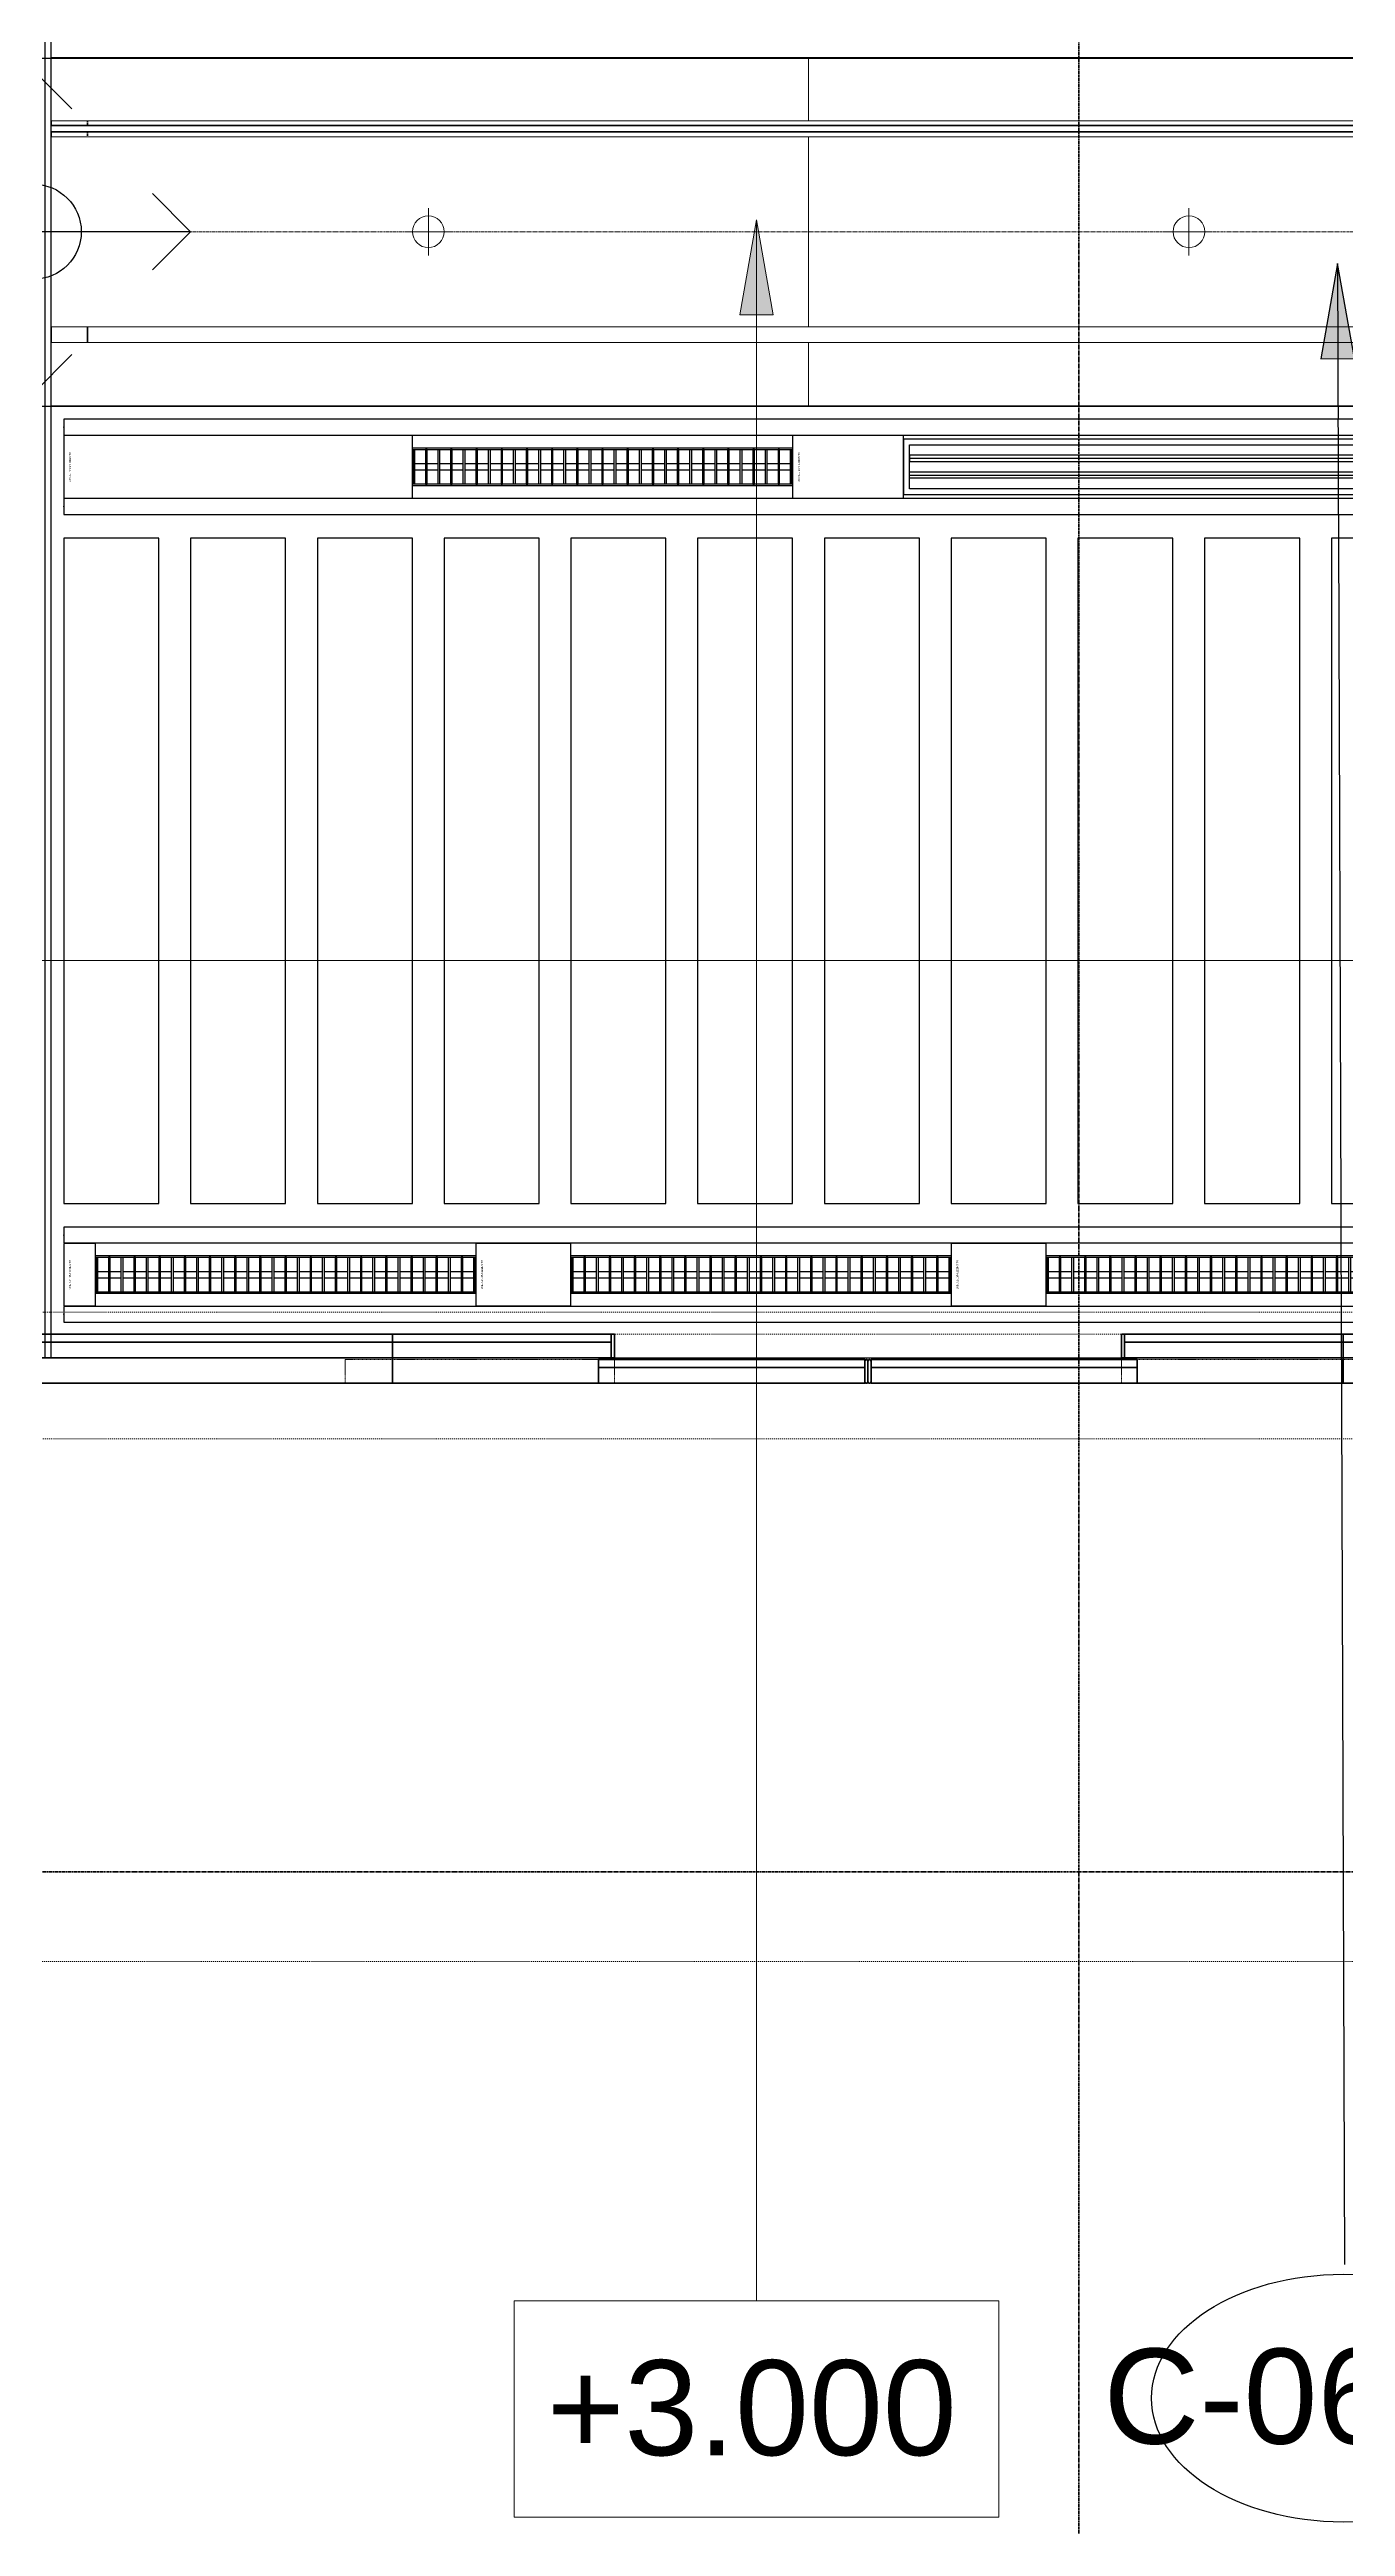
# Model space of a CAD drawing. Header units: millimetres. Extents: x -794868 to -715506, y -16735 to 22434.
# Drawn here: x -784577 to -780488, y -3664 to 4154 of the extents above; entities that cross this region are included whole.
import ezdxf
from ezdxf.enums import TextEntityAlignment as Align
from ezdxf.xclip import XClip

# ---------------------------------------------------------------- set-up
doc = ezdxf.new("R2010")
doc.units = ezdxf.units.MM
doc.header["$XCLIPFRAME"] = 0
for name, pattern in [('- SOM Dash 1_8_', [4.7625, 3.175, -1.5875]), ('DASH', [6.35, 3.175, -3.175]), ('DPA_Grid _ Level 100', [10, 5.5, -1.6, 1.3, -1.6]), ('DPA_Hidden 500', [1.4, 0.8, -0.6])]:
    doc.linetypes.add(name, pattern=pattern)
for name, color, linetype in [('000 - WIPEOUT', 250, 'Continuous'), ('001 - ASCESSORIES', 251, 'Continuous'), ('A04_TUBE SERIES', 2, 'Continuous'), ('A11_ALU.SOLID SHEET', 2, 'Continuous')]:
    doc.layers.add(name, color=color, linetype=linetype)
for name, color, linetype, lineweight in [('A-ANNO-NOTE', 3, 'Continuous', 25), ('A-DETL-GENF', 2, 'Continuous', 9), ('A-GENM', 1, 'Continuous', 9), ('A-GENM-HDLN', 2, 'DPA_Hidden 500', 9), ('A-GLAZ-CURT', 2, 'Continuous', 9), ('E-LITE-EQPM', 2, 'Continuous', 9), ('G-ANNO-SECL', 3, 'Continuous', 9), ('G-ANNO-TEXT', 3, 'Continuous', 9), ('I-WALL-E', 2, 'Continuous', 35), ('Q-SPCQ', 2, 'Continuous', 35), ('Q-SPCQ-HDLN', 2, 'DASH', 9), ('S-GRID', 251, 'Continuous', 9)]:
    doc.layers.add(name, color=color, linetype=linetype, lineweight=lineweight)
doc.styles.add('Arial_2', font='arial.ttf', dxfattribs={"height": 300})

# ---------------------------------------------------------------- blocks, each defined once
blk = doc.blocks.new('DPA_Speciality_PlatformScreenDoor - Length_135300-12767973-4262-01 ENLARGED UPPER PLATFORM LEVEL - REFLECTED CEILING PLAN - SHEET 3')
at = {"layer": 'A-GENM'}
for p, q in [((64462.5, -250), (64660.3, -250)), ((64660.3, -250), (64462.5, -250)), ((64557.5, -250), (64467.5, -250)), ((64467.5, -250), (64557.5, -250)), ((64567.5, -250), (64657.5, -250)), ((64657.5, -250), (64567.5, -250)), ((65462.5, -250), (65264.7, -250)), ((65264.7, -250), (65462.5, -250)), ((65357.5, -250), (65267.5, -250)), ((65267.5, -250), (65357.5, -250)), ((65367.5, -250), (65457.5, -250)), ((65457.5, -250), (65367.5, -250)), ((66015.3, -330), (66139.1, -330)), ((66025.9, -330), (66079, -330)), ((66075.4, -330), (66128.5, -330))]:
    blk.add_line(p, q, dxfattribs=at)
at = {"layer": 'A-GENM-HDLN'}
for p, q in [((64162.5, -175), (63312.5, -175)), ((64162.5, -175), (64162.5, -250)), ((65762.5, -175), (65762.5, -250)), ((65762.5, -175), (66612.5, -175)), ((66612.5, -250), (66612.5, -175)), ((64162.5, -250), (63312.5, -250)), ((65762.5, -250), (66612.5, -250))]:
    blk.add_line(p, q, dxfattribs=at)
at = {"layer": 'Q-SPCQ', "linetype": 'DASH', "lineweight": 9}
blk.add_line((3946, 1650), (73451.3, 1650), dxfattribs=at)
at = {"layer": 'Q-SPCQ'}
for p, q in [((61087.5, -175), (63462.5, -175)), ((63462.5, -175), (63462.5, -330)), ((63462.5, -175), (64162.5, -175)), ((63462.5, -330), (63462.5, -175)), ((63462.5, -200), (63462.5, -175.9)), ((63462.5, -175.9), (63462.5, -200)), ((63462.5, -305), (63462.5, -200)), ((63462.5, -200), (63462.5, -305)), ((64112.5, -175), (64952.5, -175)), ((64952.5, -175), (64112.5, -175)), ((64112.5, -175), (64112.5, -225)), ((64112.5, -225), (64112.5, -175)), ((64952.5, -225), (64112.5, -225)), ((64112.5, -225), (64952.5, -225)), ((64112.5, -250), (64112.5, -225)), ((64112.5, -250), (64112.5, -225)), ((64952.5, -225), (64112.5, -225)), ((64112.5, -225), (64112.5, -250)), ((64112.5, -250), (64112.5, -225)), ((64112.5, -225), (64952.5, -225)), ((64112.5, -225), (64952.5, -225)), ((64952.5, -225), (64112.5, -225)), ((64922.5, -175), (64142.5, -175)), ((64142.5, -175), (64922.5, -175)), ((64142.5, -175), (64922.5, -175)), ((64922.5, -175), (64142.5, -175)), ((64142.5, -225), (64922.5, -225)), ((64922.5, -225), (64142.5, -225)), ((64922.5, -225), (64142.5, -225)), ((64142.5, -225), (64922.5, -225)), ((64162.5, -225), (64902.5, -225)), ((64902.5, -225), (64162.5, -225)), ((64162.5, -225), (64902.5, -225)), ((64902.5, -225), (64162.5, -225)), ((64952.5, -225), (64952.5, -175)), ((64952.5, -225), (64952.5, -175)), ((64952.5, -180), (64952.5, -245)), ((64952.5, -245), (64952.5, -180)), ((64952.5, -225), (64952.5, -250)), ((64952.5, -250), (64952.5, -225)), ((64952.5, -250), (64952.5, -225)), ((64952.5, -225), (64952.5, -250)), ((64962.5, -245), (64962.5, -180)), ((64962.5, -180), (64962.5, -245)), ((64962.5, -180), (64962.5, -245)), ((64962.5, -245), (64962.5, -180)), ((65812.5, -175), (64972.5, -175)), ((64972.5, -175), (65812.5, -175)), ((64972.5, -175), (64972.5, -225)), ((64972.5, -175), (64972.5, -225)), ((64972.5, -245), (64972.5, -180)), ((64972.5, -180), (64972.5, -245)), ((64972.5, -225), (65812.5, -225)), ((65812.5, -225), (64972.5, -225)), ((64972.5, -250), (64972.5, -225)), ((64972.5, -225), (64972.5, -250)), ((65812.5, -225), (64972.5, -225)), ((64972.5, -225), (64972.5, -250)), ((64972.5, -250), (64972.5, -225)), ((64972.5, -225), (65812.5, -225)), ((65812.5, -225), (64972.5, -225)), ((64972.5, -225), (65812.5, -225)), ((65002.5, -175), (65782.5, -175)), ((65782.5, -175), (65002.5, -175)), ((65782.5, -175), (65002.5, -175)), ((65002.5, -175), (65782.5, -175)), ((65782.5, -225), (65002.5, -225)), ((65002.5, -225), (65782.5, -225)), ((65002.5, -225), (65782.5, -225)), ((65782.5, -225), (65002.5, -225)), ((65762.5, -225), (65022.5, -225)), ((65022.5, -225), (65762.5, -225)), ((65762.5, -225), (65022.5, -225)), ((65022.5, -225), (65762.5, -225)), ((65762.5, -175), (66462.5, -175)), ((65812.5, -225), (65812.5, -175)), ((65812.5, -175), (65812.5, -225)), ((65812.5, -225), (65812.5, -250)), ((65812.5, -225), (65812.5, -250)), ((65812.5, -250), (65812.5, -225)), ((65812.5, -225), (65812.5, -250)), ((66462.5, -175), (66462.5, -330)), ((66462.5, -175), (68837.5, -175)), ((66462.5, -330), (66462.5, -175)), ((66462.5, -200), (66462.5, -175.9)), ((66462.5, -175.9), (66462.5, -200)), ((66462.5, -305), (66462.5, -200)), ((66462.5, -200), (66462.5, -305)), ((63462.5, -255), (61087.5, -255)), ((61087.5, -255), (63462.5, -255)), ((63462.5, -305), (61087.5, -305)), ((63462.5, -305), (61087.5, -305)), ((61087.5, -305), (63462.5, -305)), ((63452.5, -305), (63462.5, -305)), ((63462.5, -255), (64152.5, -255)), ((64152.5, -255), (63462.5, -255)), ((63462.5, -255), (63462.5, -305)), ((63462.5, -305), (63462.5, -255)), ((63462.5, -305), (63462.5, -255)), ((63462.5, -255), (63462.5, -305)), ((63462.5, -329.1), (63462.5, -305)), ((63462.5, -305), (63472.5, -305)), ((64152.5, -305), (63462.5, -305)), ((63462.5, -305), (63462.5, -330)), ((63462.5, -330), (63462.5, -305)), ((63462.5, -305), (64152.5, -305)), ((64152.5, -305), (63462.5, -305)), ((63462.5, -305), (63462.5, -329.1)), ((63462.5, -330), (63462.5, -305)), ((63462.5, -305), (63462.5, -330)), ((63472.5, -305), (64152.5, -305)), ((64152.5, -305), (63472.5, -305)), ((63472.5, -305), (64152.5, -305)), ((63512.5, -255), (64102.5, -255)), ((64102.5, -255), (63512.5, -255)), ((63512.5, -305), (64102.5, -305)), ((64102.5, -305), (63512.5, -305)), ((64102.5, -255), (63522.5, -255)), ((63522.5, -255), (64102.5, -255)), ((63522.5, -305), (64102.5, -305)), ((64102.5, -305), (63522.5, -305)), ((63522.5, -305), (64102.5, -305)), ((64102.5, -305), (63522.5, -305)), ((64102.5, -305), (63522.5, -305)), ((63522.5, -305), (64102.5, -305)), ((64952.5, -250), (64112.5, -250)), ((64112.5, -250), (64952.5, -250)), ((64112.5, -250), (64952.5, -250)), ((64952.5, -250), (64112.5, -250)), ((64152.5, -255), (64152.5, -330)), ((64162.5, -255), (64152.5, -255)), ((64152.5, -255), (64162.5, -255)), ((64152.5, -330), (64152.5, -255)), ((64152.5, -305), (64152.5, -255)), ((64152.5, -305), (64152.5, -255)), ((64152.5, -330), (64152.5, -305)), ((64152.5, -330), (64152.5, -305)), ((64152.5, -305), (64152.5, -330)), ((64152.5, -330), (64152.5, -305)), ((64162.5, -250), (64902.5, -250)), ((64902.5, -250), (64162.5, -250)), ((64162.5, -250), (64902.5, -250)), ((64902.5, -250), (64162.5, -250)), ((64162.5, -330), (64162.5, -250)), ((64162.5, -250), (64162.5, -305)), ((64162.5, -330), (64162.5, -255)), ((64162.5, -255), (64162.5, -330)), ((64162.5, -305), (64162.5, -329.1)), ((64972.5, -250), (65812.5, -250)), ((65812.5, -250), (64972.5, -250)), ((64972.5, -250), (65812.5, -250)), ((65812.5, -250), (64972.5, -250)), ((65762.5, -250), (65022.5, -250)), ((65022.5, -250), (65762.5, -250)), ((65762.5, -250), (65022.5, -250)), ((65022.5, -250), (65762.5, -250)), ((65762.5, -305), (65762.5, -250)), ((65762.5, -250), (65762.5, -330)), ((65772.5, -255), (65762.5, -255)), ((65762.5, -255), (65762.5, -330)), ((65762.5, -330), (65762.5, -255)), ((65762.5, -255), (65772.5, -255)), ((65762.5, -329.1), (65762.5, -305)), ((65772.5, -330), (65772.5, -255)), ((65772.5, -255), (65772.5, -330)), ((66462.5, -255), (65772.5, -255)), ((65772.5, -255), (66462.5, -255)), ((65772.5, -255), (65772.5, -305)), ((65772.5, -255), (65772.5, -305)), ((66462.5, -305), (65772.5, -305)), ((65772.5, -305), (66452.5, -305)), ((65772.5, -305), (65772.5, -330)), ((65772.5, -305), (65772.5, -330)), ((65772.5, -305), (66452.5, -305)), ((66452.5, -305), (65772.5, -305)), ((65772.5, -330), (65772.5, -305)), ((65772.5, -305), (65772.5, -330)), ((66462.5, -305), (65772.5, -305)), ((65772.5, -305), (66462.5, -305)), ((65822.5, -255), (66402.5, -255)), ((66402.5, -255), (65822.5, -255)), ((66412.5, -255), (65822.5, -255)), ((65822.5, -255), (66412.5, -255)), ((66402.5, -305), (65822.5, -305)), ((65822.5, -305), (66402.5, -305)), ((66402.5, -305), (65822.5, -305)), ((65822.5, -305), (66402.5, -305)), ((66412.5, -305), (65822.5, -305)), ((65822.5, -305), (66412.5, -305)), ((65822.5, -305), (66402.5, -305)), ((66402.5, -305), (65822.5, -305)), ((66452.5, -305), (66462.5, -305)), ((68837.5, -255), (66462.5, -255)), ((66462.5, -255), (68837.5, -255)), ((66462.5, -255), (66462.5, -305)), ((66462.5, -255), (66462.5, -305)), ((66462.5, -305), (66462.5, -255)), ((66462.5, -255), (66462.5, -305)), ((66462.5, -329.1), (66462.5, -305)), ((68837.5, -305), (66462.5, -305)), ((66462.5, -305), (66472.5, -305)), ((66462.5, -330), (66462.5, -305)), ((66462.5, -305), (66462.5, -330)), ((68837.5, -305), (66462.5, -305)), ((66462.5, -305), (68837.5, -305)), ((66462.5, -305), (66462.5, -329.1)), ((66462.5, -330), (66462.5, -305)), ((66462.5, -305), (66462.5, -330)), ((66472.5, -305), (68827.5, -305)), ((66472.5, -305), (68827.5, -305)), ((68827.5, -305), (66472.5, -305)), ((68787.5, -255), (66512.5, -255)), ((66512.5, -255), (68787.5, -255)), ((68787.5, -305), (66512.5, -305)), ((66512.5, -305), (68787.5, -305)), ((66522.5, -255), (68777.5, -255)), ((68777.5, -255), (66522.5, -255)), ((68777.5, -305), (66522.5, -305)), ((66522.5, -305), (68777.5, -305)), ((68777.5, -305), (66522.5, -305)), ((66522.5, -305), (68777.5, -305)), ((66522.5, -305), (68777.5, -305)), ((68777.5, -305), (66522.5, -305)), ((61087.5, -330), (63462.5, -330)), ((61087.5, -330), (63462.5, -330)), ((63462.5, -330), (63452.5, -330)), ((63462.5, -330), (64162.5, -330)), ((63462.5, -330), (64152.5, -330)), ((63472.5, -330), (63462.5, -330)), ((64152.5, -330), (63472.5, -330)), ((64152.5, -330), (63472.5, -330)), ((63472.5, -330), (64152.5, -330)), ((63522.5, -330), (64102.5, -330)), ((64102.5, -330), (63522.5, -330)), ((63522.5, -330), (64102.5, -330)), ((64102.5, -330), (63522.5, -330)), ((64152.5, -330), (64162.5, -330)), ((64162.5, -330), (64152.5, -330)), ((65762.5, -330), (66462.5, -330)), ((65762.5, -330), (65772.5, -330)), ((65772.5, -330), (65762.5, -330)), ((66452.5, -330), (65772.5, -330)), ((65772.5, -330), (66462.5, -330)), ((65772.5, -330), (66452.5, -330)), ((66452.5, -330), (65772.5, -330)), ((66402.5, -330), (65822.5, -330)), ((65822.5, -330), (66402.5, -330)), ((66402.5, -330), (65822.5, -330)), ((65822.5, -330), (66402.5, -330)), ((66462.5, -330), (66452.5, -330)), ((66462.5, -330), (68837.5, -330)), ((66472.5, -330), (66462.5, -330)), ((66462.5, -330), (68837.5, -330)), ((68827.5, -330), (66472.5, -330)), ((66472.5, -330), (68827.5, -330)), ((68827.5, -330), (66472.5, -330)), ((68777.5, -330), (66522.5, -330)), ((66522.5, -330), (68777.5, -330)), ((68777.5, -330), (66522.5, -330)), ((66522.5, -330), (68777.5, -330))]:
    blk.add_line(p, q, dxfattribs=at)
for centre, start, end in [((64957.5, -180), 0, 180), ((64957.5, -180), 135, 180), ((64957.5, -180), 60, 120), ((64957.5, -180), 360, 30), ((64967.5, -180), 0, 180), ((64967.5, -180), 150, 180), ((64967.5, -180), 60, 120), ((64967.5, -180), 0, 45), ((64957.5, -245), 180, 210), ((64957.5, -245), 180, 0), ((64957.5, -245), 240, 300), ((64957.5, -245), 330, 0), ((64967.5, -245), 180, 210), ((64967.5, -245), 180, 360), ((64967.5, -245), 240, 300), ((64967.5, -245), 330, 360)]:
    blk.add_arc(centre, 5, start, end, dxfattribs=at)
at = {"layer": 'Q-SPCQ-HDLN'}
for p, q in [((73451.3, 0), (3946, 0)), ((73451.3, -330), (3946, -330)), ((73451.3, -400), (3946, -400))]:
    blk.add_line(p, q, dxfattribs=at)
blk = doc.blocks.new('Ceiling Tags - Ceiling Tags-9510765-4262-01 ENLARGED UPPER PLATFORM LEVEL - REFLECTED CEILING PLAN - SHEET 3')
at = {"layer": 'A-ANNO-NOTE'}
blk.add_ellipse((0, 0), major_axis=(6.049, 0), ratio=0.646436, dxfattribs=at)
blk = doc.blocks.new('DPA_AN_Setting out - Center-8732820-4262-01 ENLARGED UPPER PLATFORM LEVEL - REFLECTED CEILING PLAN - SHEET 3')
at = {"layer": 'A-ANNO-NOTE'}
for p, q in [((-1.206, 3.877), (0, 5.083)), ((1.206, 3.877), (0, 5.083)), ((0, 0), (0, 5.083)), ((-3.744, 1.206), (-4.95, 0)), ((3.744, 1.206), (4.95, 0)), ((-3.744, -1.206), (-4.95, 0)), ((-4.95, 0), (0, 0)), ((4.95, 0), (0, 0)), ((3.744, -1.206), (4.95, 0)), ((0, -5.083), (0, 0)), ((-1.206, -3.877), (0, -5.083)), ((1.206, -3.877), (0, -5.083))]:
    blk.add_line(p, q, dxfattribs=at)
blk.add_circle((0, 0), 1.5, dxfattribs=at)
blk = doc.blocks.new('DPA_AN_Section Line - UP-Left-16608795-4262-01 ENLARGED UPPER PLATFORM LEVEL - REFLECTED CEILING PLAN - SHEET 3')
at = {"layer": 'A-ANNO-NOTE', "lineweight": 9}
blk.add_line((7.5, 0), (170, 0), dxfattribs=at)
blk = doc.blocks.new('*U1978')
at = {"layer": 'S-GRID', "linetype": 'DPA_Grid _ Level 100'}
blk.add_line((23665.1, 0), (-49286.1, 0), dxfattribs=at)
blk = doc.blocks.new('System Panel - DPA-AR_Metal Ceiling Rectangular Panel-V16-4262-01 ENLARGED UPPER PLATFORM LEVEL - REFLECTED CEILING PLAN - SHEET 3')
at = {"layer": 'A-GLAZ-CURT'}
for p, q in [((-782182.4, 4129), (-784572.4, 4129)), ((-784572.4, 4129), (-782182.4, 4129)), ((-782182.4, 3929), (-782182.4, 4129)), ((-782182.4, 4129), (-782182.4, 3929)), ((-784572.5, 3929), (-782182.4, 3929)), ((-782182.4, 3929), (-784572.5, 3929))]:
    blk.add_line(p, q, dxfattribs=at)
blk = doc.blocks.new('System Panel - DPA-AR_Metal Ceiling Rectangular Panel-V17-4262-01 ENLARGED UPPER PLATFORM LEVEL - REFLECTED CEILING PLAN - SHEET 3')
at = {"layer": 'A-GLAZ-CURT'}
for p, q in [((-780057.4, 4129), (-782182.4, 4129)), ((-782182.4, 4129), (-782182.4, 3929)), ((-782182.4, 3929), (-782182.4, 4129)), ((-782182.4, 4129), (-780057.4, 4129)), ((-782182.4, 3929), (-780057.4, 3929)), ((-780057.4, 3929), (-782182.4, 3929))]:
    blk.add_line(p, q, dxfattribs=at)
blk = doc.blocks.new('System Panel - DPA-AR_Metal Ceiling Rectangular Panel-V18-4262-01 ENLARGED UPPER PLATFORM LEVEL - REFLECTED CEILING PLAN - SHEET 3')
at = {"layer": 'A-GLAZ-CURT'}
for p, q in [((-782182.4, 3229), (-784572.4, 3229)), ((-784572.4, 3229), (-782182.4, 3229)), ((-782182.4, 3029), (-782182.4, 3229)), ((-782182.4, 3229), (-782182.4, 3029)), ((-784572.4, 3029), (-782182.4, 3029)), ((-782182.4, 3029), (-784572.4, 3029))]:
    blk.add_line(p, q, dxfattribs=at)
blk = doc.blocks.new('System Panel - DPA-AR_Metal Ceiling Rectangular Panel-V19-4262-01 ENLARGED UPPER PLATFORM LEVEL - REFLECTED CEILING PLAN - SHEET 3')
at = {"layer": 'A-GLAZ-CURT'}
for p, q in [((-780057.4, 3229), (-782182.4, 3229)), ((-782182.4, 3229), (-782182.4, 3029)), ((-782182.4, 3029), (-782182.4, 3229)), ((-782182.4, 3229), (-780057.4, 3229)), ((-782182.4, 3029), (-780057.4, 3029)), ((-780057.4, 3029), (-782182.4, 3029))]:
    blk.add_line(p, q, dxfattribs=at)
blk = doc.blocks.new('System Panel - DPA-AR_Metal Ceiling Rectangular Panel-V20-4262-01 ENLARGED UPPER PLATFORM LEVEL - REFLECTED CEILING PLAN - SHEET 3')
at = {"layer": 'A-GLAZ-CURT'}
for p, q in [((-782182.4, 3879), (-784572.4, 3879)), ((-784572.4, 3879), (-782182.4, 3879)), ((-782182.4, 3279), (-782182.4, 3879)), ((-782182.4, 3879), (-782182.4, 3279)), ((-784572.4, 3279), (-782182.4, 3279)), ((-782182.4, 3279), (-784572.4, 3279))]:
    blk.add_line(p, q, dxfattribs=at)
blk = doc.blocks.new('System Panel - DPA-AR_Metal Ceiling Rectangular Panel-V21-4262-01 ENLARGED UPPER PLATFORM LEVEL - REFLECTED CEILING PLAN - SHEET 3')
at = {"layer": 'A-GLAZ-CURT'}
for p, q in [((-780057.4, 3879), (-782182.4, 3879)), ((-782182.4, 3879), (-782182.4, 3279)), ((-782182.4, 3279), (-782182.4, 3879)), ((-782182.4, 3879), (-780057.4, 3879)), ((-782182.4, 3279), (-780057.4, 3279)), ((-780057.4, 3279), (-782182.4, 3279))]:
    blk.add_line(p, q, dxfattribs=at)
blk = doc.blocks.new('*U685')
at = {"layer": 'A-GLAZ-CURT'}
for name in ['System Panel - DPA-AR_Metal Ceiling Rectangular Panel-V16-4262-01 ENLARGED UPPER PLATFORM LEVEL - REFLECTED CEILING PLAN - SHEET 3', 'System Panel - DPA-AR_Metal Ceiling Rectangular Panel-V17-4262-01 ENLARGED UPPER PLATFORM LEVEL - REFLECTED CEILING PLAN - SHEET 3', 'System Panel - DPA-AR_Metal Ceiling Rectangular Panel-V20-4262-01 ENLARGED UPPER PLATFORM LEVEL - REFLECTED CEILING PLAN - SHEET 3', 'System Panel - DPA-AR_Metal Ceiling Rectangular Panel-V21-4262-01 ENLARGED UPPER PLATFORM LEVEL - REFLECTED CEILING PLAN - SHEET 3', 'System Panel - DPA-AR_Metal Ceiling Rectangular Panel-V18-4262-01 ENLARGED UPPER PLATFORM LEVEL - REFLECTED CEILING PLAN - SHEET 3', 'System Panel - DPA-AR_Metal Ceiling Rectangular Panel-V19-4262-01 ENLARGED UPPER PLATFORM LEVEL - REFLECTED CEILING PLAN - SHEET 3']:
    blk.add_blockref(name, (744682.4, -3579), dxfattribs=at)
blk = doc.blocks.new('LGF_DL_SAA_LowPower_DL1a - LGF_DL_SAA_LowPower_DL1a-8832329-4160-01 UPPER PLATFORM LEVEL - REFLECTED CEILING PLAN')
at = {"layer": 'A-DETL-GENF'}
for p, q in [((72.5, 0), (-72.5, 0)), ((0, 75), (0, -75))]:
    blk.add_line(p, q, dxfattribs=at)
blk.add_circle((0, 0), 50, dxfattribs=at)
blk = doc.blocks.new('C-1-PP19-AR-4160-01-B_20250902-175713_EXDOWNLIGHT')
at = {"layer": 'E-LITE-EQPM', "extrusion": (0, 0, -1), "rotation": 180}
for p in [(38699.6, 0), (36299.6, 0)]:
    blk.add_blockref('LGF_DL_SAA_LowPower_DL1a - LGF_DL_SAA_LowPower_DL1a-8832329-4160-01 UPPER PLATFORM LEVEL - REFLECTED CEILING PLAN', p, dxfattribs=at)
blk = doc.blocks.new('*U698')
at = {"layer": 'A11_ALU.SOLID SHEET', "color": 0}
blk.add_lwpolyline([(350, -98.8), (350, 98.8), (0, 98.8), (0, -98.8)], close=True, dxfattribs=at)
at = {"layer": 'Defpoints', "color": 250}
blk.add_point((0, 0), dxfattribs=at)
blk.add_text('AL.SHEET-HAT-TYPE-R', height=6, rotation=270, dxfattribs=at).set_placement((15, 0), align=Align.BOTTOM_CENTER)
blk = doc.blocks.new('*U700')
at = {"layer": '001 - ASCESSORIES', "color": 0, "linetype": 'ByBlock'}
blk.add_lwpolyline([(800, 87.5), (-800, 87.5), (-800, -87.5), (800, -87.5)], close=True, dxfattribs=at)
at = {"layer": '001 - ASCESSORIES', "linetype": 'ByBlock'}
for points in [[(-781.5, 69), (781.5, 69), (781.5, -69), (-781.5, -69)], [(781.5, 36.3), (-781.5, 36.3), (-781.5, 16.3), (781.5, 16.3)], [(-781.5, -16.3), (781.5, -16.3), (781.5, -36.3), (-781.5, -36.3)]]:
    blk.add_lwpolyline(points, close=True, dxfattribs=at)
for points in [[(781.5, 26.3), (-781.5, 26.3)], [(-781.5, -26.3), (781.5, -26.3)]]:
    blk.add_lwpolyline(points, dxfattribs=at)
blk = doc.blocks.new('*U695')
at = {"color": 1}
blk.add_wipeout([(600, -60), (-600, -60), (-600, 60), (600, 60)], dxfattribs=at).dxf.layer = '000 - WIPEOUT'
at = {"layer": '001 - ASCESSORIES', "color": 0}
blk.add_lwpolyline([(600, -60), (-600, -60), (-600, 60), (600, 60)], close=True, dxfattribs=at)
at = {"layer": '001 - ASCESSORIES'}
for points in [[(-593.5, -55), (-598.5, -55), (-598.5, 55), (-593.5, 55)], [(595, -55), (-595, -55), (-595, 55), (595, 55)], [(-558.8, -55), (-553.8, -55), (-553.8, 55), (-558.8, 55)], [(-514, -55), (-519, -55), (-519, 55), (-514, 55)], [(-479.3, -55), (-474.3, -55), (-474.3, 55), (-479.3, 55)], [(-434.6, -55), (-439.6, -55), (-439.6, 55), (-434.6, 55)], [(-399.8, -55), (-394.8, -55), (-394.8, 55), (-399.8, 55)], [(-355.1, -55), (-360.1, -55), (-360.1, 55), (-355.1, 55)], [(-320.4, -55), (-315.4, -55), (-315.4, 55), (-320.4, 55)], [(-275.6, -55), (-280.6, -55), (-280.6, 55), (-275.6, 55)], [(-240.9, -55), (-235.9, -55), (-235.9, 55), (-240.9, 55)], [(-196.2, -55), (-201.2, -55), (-201.2, 55), (-196.2, 55)], [(-161.4, -55), (-156.4, -55), (-156.4, 55), (-161.4, 55)], [(-116.7, -55), (-121.7, -55), (-121.7, 55), (-116.7, 55)], [(-82, -55), (-77, -55), (-77, 55), (-82, 55)], [(-37.2, -55), (-42.2, -55), (-42.2, 55), (-37.2, 55)], [(-2.5, -55), (2.5, -55), (2.5, 55), (-2.5, 55)], [(42.2, -55), (37.2, -55), (37.2, 55), (42.2, 55)], [(77, -55), (82, -55), (82, 55), (77, 55)], [(121.7, -55), (116.7, -55), (116.7, 55), (121.7, 55)], [(156.4, -55), (161.4, -55), (161.4, 55), (156.4, 55)], [(201.2, -55), (196.2, -55), (196.2, 55), (201.2, 55)], [(235.9, -55), (240.9, -55), (240.9, 55), (235.9, 55)], [(280.6, -55), (275.6, -55), (275.6, 55), (280.6, 55)], [(315.4, -55), (320.4, -55), (320.4, 55), (315.4, 55)], [(360.1, -55), (355.1, -55), (355.1, 55), (360.1, 55)], [(394.8, -55), (399.8, -55), (399.8, 55), (394.8, 55)], [(439.6, -55), (434.6, -55), (434.6, 55), (439.6, 55)], [(474.3, -55), (479.3, -55), (479.3, 55), (474.3, 55)], [(519, -55), (514, -55), (514, 55), (519, 55)], [(553.8, -55), (558.8, -55), (558.8, 55), (553.8, 55)], [(598.5, -55), (593.5, -55), (593.5, 55), (598.5, 55)]]:
    blk.add_lwpolyline(points, close=True, dxfattribs=at)
for points in [[(-593.5, 10), (-558.8, 10)], [(-553.8, 10), (-519, 10)], [(-514, 10), (-479.3, 10)], [(-474.3, 10), (-439.6, 10)], [(-434.6, 10), (-399.8, 10)], [(-394.8, 10), (-360.1, 10)], [(-355.1, 10), (-320.4, 10)], [(-315.4, 10), (-280.6, 10)], [(-275.6, 10), (-240.9, 10)], [(-235.9, 10), (-201.2, 10)], [(-196.2, 10), (-161.4, 10)], [(-156.4, 10), (-121.7, 10)], [(-116.7, 10), (-82, 10)], [(-77, 10), (-42.2, 10)], [(-37.2, 10), (-2.5, 10)], [(2.5, 10), (37.2, 10)], [(42.2, 10), (77, 10)], [(82, 10), (116.7, 10)], [(121.7, 10), (156.4, 10)], [(161.4, 10), (196.2, 10)], [(201.2, 10), (235.9, 10)], [(240.9, 10), (275.6, 10)], [(280.6, 10), (315.4, 10)], [(320.4, 10), (355.1, 10)], [(360.1, 10), (394.8, 10)], [(399.8, 10), (434.6, 10)], [(439.6, 10), (474.3, 10)], [(479.3, 10), (514, 10)], [(519, 10), (553.8, 10)], [(558.8, 10), (593.5, 10)], [(-593.5, -10), (-558.8, -10)], [(-553.8, -10), (-519, -10)], [(-514, -10), (-479.3, -10)], [(-474.3, -10), (-439.6, -10)], [(-434.6, -10), (-399.8, -10)], [(-394.8, -10), (-360.1, -10)], [(-355.1, -10), (-320.4, -10)], [(-315.4, -10), (-280.6, -10)], [(-275.6, -10), (-240.9, -10)], [(-235.9, -10), (-201.2, -10)], [(-196.2, -10), (-161.4, -10)], [(-156.4, -10), (-121.7, -10)], [(-116.7, -10), (-82, -10)], [(-77, -10), (-42.2, -10)], [(-37.2, -10), (-2.5, -10)], [(2.5, -10), (37.2, -10)], [(42.2, -10), (77, -10)], [(82, -10), (116.7, -10)], [(121.7, -10), (156.4, -10)], [(161.4, -10), (196.2, -10)], [(201.2, -10), (235.9, -10)], [(240.9, -10), (275.6, -10)], [(280.6, -10), (315.4, -10)], [(320.4, -10), (355.1, -10)], [(360.1, -10), (394.8, -10)], [(399.8, -10), (434.6, -10)], [(439.6, -10), (474.3, -10)], [(479.3, -10), (514, -10)], [(519, -10), (553.8, -10)], [(558.8, -10), (593.5, -10)]]:
    blk.add_lwpolyline(points, dxfattribs=at)
blk = doc.blocks.new('*U701')
at = {"layer": 'A11_ALU.SOLID SHEET', "color": 0}
blk.add_lwpolyline([(1100, -98.8), (1100, 98.8), (0, 98.8), (0, -98.8)], close=True, dxfattribs=at)
at = {"layer": 'Defpoints', "color": 250}
blk.add_point((0, 0), dxfattribs=at)
blk.add_text('AL.SHEET-HAT-TYPE-R', height=6, rotation=270, dxfattribs=at).set_placement((15, 0), align=Align.BOTTOM_CENTER)
blk = doc.blocks.new('*U703')
at = {"layer": 'A11_ALU.SOLID SHEET', "color": 0}
blk.add_lwpolyline([(300, -98.8), (300, 98.8), (0, 98.8), (0, -98.8)], close=True, dxfattribs=at)
at = {"layer": 'Defpoints', "color": 250}
blk.add_point((0, 0), dxfattribs=at)
blk.add_text('AL.SHEET-HAT-TYPE-R', height=6, rotation=270, dxfattribs=at).set_placement((15, 0), align=Align.BOTTOM_CENTER)
blk = doc.blocks.new('*U721')
blk.add_attdef('EXTR.OVL-LENGTH_', (-25, -59.1), '', height=5)
blk.add_wipeout([(-25, 0), (25, 0), (25, 67400), (-25, 67400)]).dxf.layer = '000 - WIPEOUT'
blk.add_point((0, 0))
at = {"layer": 'A04_TUBE SERIES', "color": 0}
blk.add_lwpolyline([(-25, 0), (25, 0), (25, 67400), (-25, 67400)], close=True, dxfattribs=at)
blk = doc.blocks.new('*U723')
blk.add_attdef('EXTR.OVL-LENGTH_', (-25, -59.1), '', height=5)
blk.add_wipeout([(-25, 0), (25, 0), (25, 67400), (-25, 67400)]).dxf.layer = '000 - WIPEOUT'
blk.add_point((0, 0))
at = {"layer": 'A04_TUBE SERIES', "color": 0}
blk.add_lwpolyline([(-25, 0), (25, 0), (25, 67400), (-25, 67400)], close=True, dxfattribs=at)
blk = doc.blocks.new('*U725')
blk.add_attdef('EXTR.OVL-LENGTH_', (-25, -59.1), '', height=5)
blk.add_wipeout([(-25, 0), (25, 0), (25, 67400), (-25, 67400)]).dxf.layer = '000 - WIPEOUT'
blk.add_point((0, 0))
at = {"layer": 'A04_TUBE SERIES', "color": 0}
blk.add_lwpolyline([(-25, 0), (25, 0), (25, 67400), (-25, 67400)], close=True, dxfattribs=at)
blk = doc.blocks.new('*U847')
at = {"color": 3}
for points in [[(-1050, -29250), (1050, -29250), (1050, -29550), (-1050, -29550)], [(-1050, -29650), (1050, -29650), (1050, -29950), (-1050, -29950)], [(-1050, -30050), (1050, -30050), (1050, -30350), (-1050, -30350)], [(-1050, -30450), (1050, -30450), (1050, -30750), (-1050, -30750)], [(-1050, -30850), (1050, -30850), (1050, -31150), (-1050, -31150)], [(-1050, -31250), (1050, -31250), (1050, -31550), (-1050, -31550)], [(-1050, -31650), (1050, -31650), (1050, -31950), (-1050, -31950)], [(-1050, -32050), (1050, -32050), (1050, -32350), (-1050, -32350)], [(-1050, -32450), (1050, -32450), (1050, -32750), (-1050, -32750)], [(-1050, -32850), (1050, -32850), (1050, -33150), (-1050, -33150)], [(-1050, -33250), (1050, -33250), (1050, -33550), (-1050, -33550)]]:
    blk.add_wipeout(points, dxfattribs=at).dxf.layer = '000 - WIPEOUT'
at = {"layer": 'A11_ALU.SOLID SHEET', "color": 0, "linetype": 'ByBlock'}
for points in [[(-1050, -29550), (1050, -29550), (1050, -29250), (-1050, -29250)], [(-1050, -29950), (1050, -29950), (1050, -29650), (-1050, -29650)], [(-1050, -30350), (1050, -30350), (1050, -30050), (-1050, -30050)], [(-1050, -30750), (1050, -30750), (1050, -30450), (-1050, -30450)], [(-1050, -31150), (1050, -31150), (1050, -30850), (-1050, -30850)], [(-1050, -31550), (1050, -31550), (1050, -31250), (-1050, -31250)], [(-1050, -31950), (1050, -31950), (1050, -31650), (-1050, -31650)], [(-1050, -32350), (1050, -32350), (1050, -32050), (-1050, -32050)], [(-1050, -32750), (1050, -32750), (1050, -32450), (-1050, -32450)], [(-1050, -33150), (1050, -33150), (1050, -32850), (-1050, -32850)], [(-1050, -33550), (1050, -33550), (1050, -33250), (-1050, -33250)]]:
    blk.add_lwpolyline(points, close=True, dxfattribs=at)
blk = doc.blocks.new('*U1115')
at = {"layer": 'A11_ALU.SOLID SHEET', "color": 0}
blk.add_lwpolyline([(100, -98.8), (100, 98.8), (0, 98.8), (0, -98.8)], close=True, dxfattribs=at)
at = {"layer": 'Defpoints', "color": 250}
blk.add_point((0, 0), dxfattribs=at)
blk.add_text('AL.SHEET-HAT-TYPE-R', height=6, rotation=270, dxfattribs=at).set_placement((15, 0), align=Align.BOTTOM_CENTER)
blk = doc.blocks.new('*U2281')
for points in [[(-35296.6, 2495), (-44500, 2495), (-44500, 4315), (-47139.6, 4315), (-47139.6, 548), (-32660.4, 548), (-32660.4, 4315), (-35296.6, 4315)], [(-39910, -3555), (-39890, -3555), (-39890, 2495), (-39910, 2495)], [(27650, -552), (-107450, -552), (-107450, -3555), (27650, -3555)]]:
    blk.add_lwpolyline(points, close=True)
blk.add_blockref('*U700', (-36400, -742))
blk.add_blockref('*U700', (-36400, -742))
at = {"layer": 'A11_ALU.SOLID SHEET', "color": 1}
for name, p in [('*U698', (-37550, -742)), ('*U698', (-37550, -742)), ('*U703', (-37050, -3292))]:
    blk.add_blockref(name, p, dxfattribs=at)
for p in [(-38150, -742), (-39150, -3292), (-36150, -3292)]:
    blk.add_blockref('*U695', p)
at = {"layer": 'A11_ALU.SOLID SHEET', "color": 0, "linetype": 'ByBlock', "rotation": 270}
blk.add_blockref('*U847', (-6300, -2017), dxfattribs=at)
at = {"layer": 'A11_ALU.SOLID SHEET', "color": 1}
for name, p in [('*U701', (-39850, -742)), ('*U703', (-38550, -3292))]:
    blk.add_blockref(name, p, dxfattribs=at)
for p in [(-38150, -742), (-37650, -3292)]:
    blk.add_blockref('*U695', p)
at = {"layer": 'A04_TUBE SERIES', "color": 0, "linetype": 'ByBlock', "rotation": 270}
for name, p in [('*U721', (-39850, -617)), ('*U723', (-39850, -867)), ('*U725', (-39850, -3167)), ('*U725', (-39850, -3417))]:
    blk.add_blockref(name, p, dxfattribs=at)
at = {"layer": 'A11_ALU.SOLID SHEET', "color": 1, "rotation": 1.848243827015346e-11}
blk.add_blockref('*U1115', (-39850, -3292), dxfattribs=at)

msp = doc.modelspace()

# ---------------------------------------------------------------- linework, layer by layer
at = {"layer": 'G-ANNO-SECL', "linetype": 'DPA_Grid _ Level 100', "lineweight": 50}
msp.add_line((-790897.2, -1598.3), (-718440.1, -1598.3), dxfattribs=at)
at = {"layer": 'G-ANNO-TEXT', "color": 10, "flags": 128}
msp.add_lwpolyline([(-783111.3, -2952.7), (-781581.9, -2952.7), (-781581.9, -3635.1), (-783111.3, -3635.1)], close=True, dxfattribs=at)

# ---------------------------------------------------------------- block references
at = {"layer": 'A-ANNO-NOTE', "xscale": 100, "yscale": 100, "zscale": 100}
msp.add_blockref('Ceiling Tags - Ceiling Tags-9510765-4262-01 ENLARGED UPPER PLATFORM LEVEL - REFLECTED CEILING PLAN - SHEET 3', (-780495.2, -3259.4), dxfattribs=at)
at = {"layer": 'A11_ALU.SOLID SHEET'}
ref = msp.add_blockref('*U2281', (-744682.4, 3579), dxfattribs=at)
XClip(ref).set_block_clipping_path([(-45801.3280238605, -9620.0077451947), (23704.0078937773, 10334.9999958097)])

# ---------------------------------------------------------------- texts
at = {"layer": 'A-ANNO-NOTE', "lineweight": 9, "insert": (-781251.6, -3103.2), "char_height": 300, "width": 1835.864, "attachment_point": 1, "style": 'Arial_2'}
msp.add_mtext('C-06/19', dxfattribs=at)
at = {"layer": 'G-ANNO-TEXT', "color": 7, "insert": (-783008.1, -3139.6), "char_height": 300, "width": 1595.358, "attachment_point": 1, "style": 'Arial_2'}
msp.add_mtext('+3.000', dxfattribs=at)

# ---------------------------------------------------------------- next in the draw order: hatches: boundary and pattern name
at = {"layer": 'A-ANNO-NOTE'}
msp.add_hatch(color=256, dxfattribs=at).paths.add_polyline_path([(-780513.4, 3478.6), (-780565.2, 3178.4), (-780459.5, 3178.8)])
at = {"layer": 'G-ANNO-TEXT'}
msp.add_hatch(color=7, dxfattribs=at).paths.add_polyline_path([(-782346.6, 3616.5), (-782399.5, 3316.5), (-782293.7, 3316.5)])

# ---------------------------------------------------------------- next in the draw order: linework, layer by layer
at = {"layer": 'A-ANNO-NOTE'}
for p, q in [((-780513.4, 3478.6), (-780565.2, 3178.4)), ((-780459.5, 3178.8), (-780513.4, 3478.6)), ((-780513.4, 3478.6), (-780491.1, -2837.4)), ((-780565.2, 3178.4), (-780459.5, 3178.8))]:
    msp.add_line(p, q, dxfattribs=at)
at = {"layer": 'G-ANNO-SECL', "linetype": 'DPA_Grid _ Level 100', "lineweight": 50}
msp.add_line((-781329.4, 20623.5), (-781329.4, -16534.8), dxfattribs=at)
at = {"layer": 'G-ANNO-TEXT', "color": 10}
for p, q in [((-782346.6, 3616.5), (-782399.5, 3316.5)), ((-782293.7, 3316.5), (-782346.6, 3616.5)), ((-782346.6, 3616.5), (-782346.6, -2952.7)), ((-782399.5, 3316.5), (-782293.7, 3316.5))]:
    msp.add_line(p, q, dxfattribs=at)
at = {"layer": 'I-WALL-E'}
for p, q in [((-784572.4, 3929), (-784572.4, 3914)), ((-780057.4, 3914), (-784572.4, 3914)), ((-784572.4, 3914), (-780057.4, 3914)), ((-780057.4, 3914), (-784572.4, 3914)), ((-784572.4, 3914), (-780057.4, 3914)), ((-780057.4, 3914), (-784572.4, 3914)), ((-784572.4, 3914), (-780057.4, 3914)), ((-784572.4, 3894), (-784572.4, 3879)), ((-780057.4, 3894), (-784572.4, 3894)), ((-784572.4, 3894), (-780057.4, 3894)), ((-780057.4, 3894), (-784572.4, 3894)), ((-784572.4, 3894), (-780057.4, 3894)), ((-780057.4, 3894), (-784572.4, 3894)), ((-784572.4, 3894), (-780057.4, 3894)), ((-784572.4, 3279), (-784572.4, 3229))]:
    msp.add_line(p, q, dxfattribs=at)
at = {"layer": 'I-WALL-E', "color": 8, "linetype": '- SOM Dash 1_8_'}
for p, q in [((-784457.4, 3929), (-784457.4, 3914)), ((-784457.4, 3929), (-784457.4, 3914)), ((-784457.4, 3929), (-784457.4, 3914)), ((-784457.4, 3929), (-784457.4, 3914)), ((-784457.4, 3894), (-784457.4, 3879)), ((-784457.4, 3894), (-784457.4, 3879)), ((-784457.4, 3894), (-784457.4, 3879)), ((-784457.4, 3894), (-784457.4, 3879)), ((-784457.4, 3279), (-784457.4, 3229)), ((-784457.4, 3229), (-784457.4, 3279))]:
    msp.add_line(p, q, dxfattribs=at)

# ---------------------------------------------------------------- next in the draw order: block references
for name in ['*U1978', '*U685']:
    msp.add_blockref(name, (-744682.4, 3579))
ref = msp.add_blockref('C-1-PP19-AR-4160-01-B_20250902-175713_EXDOWNLIGHT', (-744682.4, 3579))
XClip(ref).set_block_clipping_path([(-45801.3280238605, -9620.0077451947), (23704.0078937773, 10334.9999958097)])
at = {"layer": 'A-ANNO-NOTE', "xscale": 100, "yscale": 100, "zscale": 100}
msp.add_blockref('DPA_AN_Setting out - Center-8732820-4262-01 ENLARGED UPPER PLATFORM LEVEL - REFLECTED CEILING PLAN - SHEET 3', (-784627.4, 3579), dxfattribs=at)
at = {"layer": 'A-ANNO-NOTE', "xscale": 100, "yscale": 100, "zscale": 100, "rotation": 180}
msp.add_blockref('DPA_AN_Section Line - UP-Left-16608795-4262-01 ENLARGED UPPER PLATFORM LEVEL - REFLECTED CEILING PLAN - SHEET 3', (-774457.4, 1279), dxfattribs=at)
at = {"layer": 'Q-SPCQ', "rotation": 180}
msp.add_blockref('DPA_Speciality_PlatformScreenDoor - Length_135300-12767973-4262-01 ENLARGED UPPER PLATFORM LEVEL - REFLECTED CEILING PLAN - SHEET 3', (-717032.4, -231), dxfattribs=at)

doc.saveas('drawing.dxf')
